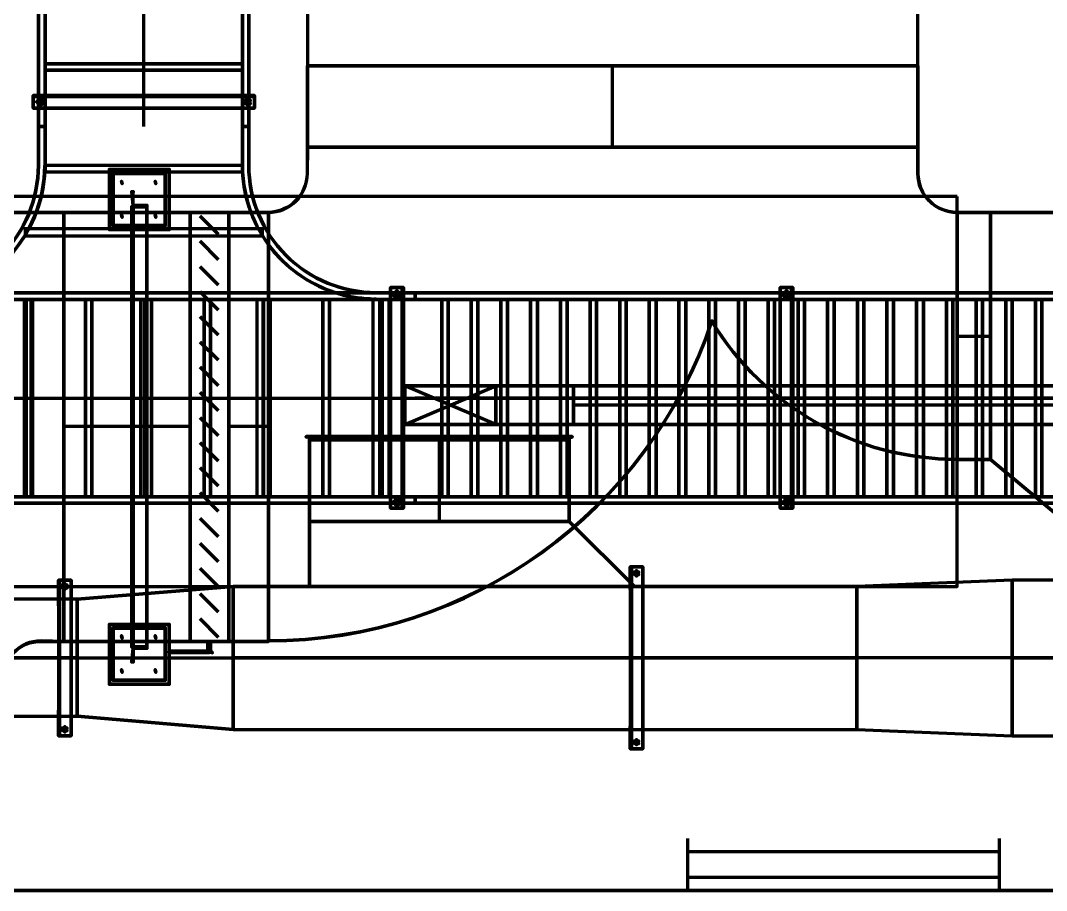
# Model space of a CAD drawing. Extents: x 0 to 1153, y 0 to 816.
# Drawn here: x 271.18 to 296.72, y 578.96 to 600.62 of the extents above; entities that cross this region are included whole.
import ezdxf

# ---------------------------------------------------------------- set-up
doc = ezdxf.new("R2010")
doc.units = 0
doc.header["$MEASUREMENT"] = 0
for name, color, linetype in [('Arch', 7, 'Continuous'), ('Electrical', 7, 'Continuous'), ('Hatch', 7, 'Continuous'), ('HVAC', 7, 'Continuous')]:
    doc.layers.add(name, color=color, linetype=linetype)

msp = doc.modelspace()

# ---------------------------------------------------------------- linework, layer by layer
at = {"layer": 'Arch', "color": 11, "linetype": 'Continuous', "lineweight": 211}
for p, q in [((276.109, 595.291), (275.653, 595.746)), ((276.109, 594.656), (275.653, 595.122)), ((276.109, 594.032), (275.653, 594.487)), ((276.109, 593.407), (275.653, 593.863)), ((276.109, 592.783), (275.653, 593.238)), ((276.109, 592.159), (275.653, 592.614)), ((276.109, 591.524), (275.653, 591.989)), ((276.109, 590.899), (275.653, 591.354)), ((276.109, 590.275), (275.653, 590.73)), ((276.109, 589.65), (275.653, 590.105)), ((276.109, 589.026), (275.653, 589.481)), ((276.109, 588.391), (275.653, 588.857)), ((276.109, 587.767), (275.653, 588.222)), ((276.109, 587.142), (275.653, 587.597)), ((276.109, 586.518), (275.653, 586.973)), ((276.109, 585.893), (275.653, 586.348)), ((276.109, 585.258), (275.653, 585.724))]:
    msp.add_line(p, q, dxfattribs=at)
msp.add_lwpolyline([(232.177, 578.961), (461.116, 578.961), (462.608, 578.961), (494.834, 578.961), (462.608, 578.961), (462.608, 632.09), (462.608, 633.571), (231.436, 633.571), (462.608, 633.571), (462.608, 632.09), (462.608, 578.961), (462.608, 633.095), (462.608, 578.961), (461.116, 578.961), (461.116, 632.09), (232.918, 632.09), (461.116, 632.09), (461.116, 578.961), (461.116, 631.603), (461.116, 578.961), (233.669, 578.961), (233.669, 579.744), (233.669, 578.961), (232.177, 578.961)], dxfattribs=at)
at = {"layer": 'Electrical', "color": 5, "linetype": 'Continuous', "lineweight": 211}
msp.add_line((274.246, 597.979), (274.246, 610.235), dxfattribs=at)
for points in [[(271.791, 597.979), (271.621, 597.979), (271.621, 597.006), (271.621, 597.979), (271.621, 610.235), (271.621, 597.979), (271.791, 597.979), (271.791, 597.006), (271.791, 597.006), (271.791, 597.979), (271.791, 610.235), (271.621, 610.235), (271.791, 610.235), (271.791, 597.979), (271.621, 597.979)], [(276.701, 597.979), (276.701, 597.006), (276.701, 597.006), (271.791, 597.006), (271.791, 596.847), (276.701, 596.847), (276.701, 597.006), (271.791, 597.006), (271.791, 596.847), (276.701, 596.847), (276.701, 597.006), (276.701, 597.979), (276.86, 597.979), (276.86, 597.006), (276.86, 597.979), (276.86, 610.235), (276.86, 597.979), (276.701, 597.979), (276.701, 610.235), (276.86, 610.235), (276.701, 610.235), (276.701, 597.979), (276.86, 597.979)], [(276.701, 599.377), (271.791, 599.377), (271.791, 599.535), (271.791, 599.377), (276.701, 599.377), (276.701, 599.535)], [(294.492, 596.233), (238.866, 596.233), (238.866, 586.528), (294.492, 586.528)], [(277.199, 595.26), (277.199, 595.429), (271.293, 595.429), (271.293, 595.26), (277.199, 595.26), (277.199, 595.429), (271.293, 595.429), (271.293, 595.26)], [(271.272, 588.761), (271.272, 593.672), (271.431, 593.672), (271.431, 588.761), (271.272, 588.761), (271.272, 593.672), (271.431, 593.672), (271.473, 588.761), (271.473, 593.672), (271.431, 588.761), (271.314, 588.761), (271.314, 593.672), (271.473, 593.672), (271.314, 593.672), (271.314, 588.761), (271.473, 588.761)], [(272.796, 588.761), (272.796, 593.672), (272.955, 593.672), (272.796, 593.672), (272.796, 588.761), (272.955, 588.761)], [(274.331, 588.761), (274.331, 593.672), (274.161, 593.672), (274.161, 588.761), (274.331, 588.761), (274.331, 593.672), (274.161, 593.672), (274.161, 588.761)], [(274.267, 588.761), (274.267, 593.672), (274.436, 593.672), (274.267, 593.672), (274.267, 588.761), (274.436, 588.761)], [(275.749, 588.761), (275.749, 593.672), (275.908, 593.672), (275.749, 593.672), (275.749, 588.761), (275.908, 588.761)], [(277.22, 588.761), (277.22, 593.672), (277.061, 593.672), (277.061, 588.761), (277.22, 588.761), (277.22, 593.672), (277.061, 593.672), (277.061, 588.761), (277.23, 588.761), (277.23, 593.672), (277.389, 593.672), (277.23, 593.672), (277.23, 588.761), (277.389, 588.761)], [(278.701, 588.761), (278.701, 593.672), (278.871, 593.672), (278.701, 593.672), (278.701, 588.761), (278.871, 588.761)], [(280.183, 588.761), (280.183, 593.672), (280.352, 593.672), (280.183, 593.672), (280.183, 588.761), (280.352, 588.761)], [(281.665, 588.761), (281.665, 593.672), (281.824, 593.672), (281.665, 593.672), (281.665, 588.761), (281.824, 588.761)], [(282.395, 588.761), (282.395, 593.672), (282.564, 593.672), (282.395, 593.672), (282.395, 588.761), (282.564, 588.761)], [(283.136, 588.761), (283.136, 593.672), (283.305, 593.672), (283.136, 593.672), (283.136, 588.761), (283.305, 588.761)], [(283.877, 588.761), (283.877, 593.672), (284.046, 593.672), (283.877, 593.672), (283.877, 588.761), (284.046, 588.761)], [(284.618, 588.761), (284.618, 593.672), (284.787, 593.672), (284.618, 593.672), (284.618, 588.761), (284.787, 588.761)], [(285.358, 588.761), (285.358, 593.672), (285.517, 593.672), (285.358, 593.672), (285.358, 588.761), (285.517, 588.761)], [(286.099, 588.761), (286.099, 593.672), (286.258, 593.672), (286.099, 593.672), (286.099, 588.761), (286.258, 588.761)], [(286.829, 588.761), (286.829, 593.672), (286.999, 593.672), (286.829, 593.672), (286.829, 588.761), (286.999, 588.761)], [(287.57, 588.761), (287.57, 593.672), (287.74, 593.672), (287.57, 593.672), (287.57, 588.761), (287.74, 588.761)], [(288.311, 588.761), (288.311, 593.672), (288.481, 593.672), (288.311, 593.672), (288.311, 588.761), (288.481, 588.761)], [(289.052, 588.761), (289.052, 593.672), (289.221, 593.672), (289.052, 593.672), (289.052, 588.761), (289.221, 588.761)], [(289.793, 588.761), (289.793, 593.672), (289.952, 593.672), (289.793, 593.672), (289.793, 588.761), (289.952, 588.761)], [(290.534, 588.761), (290.534, 593.672), (290.692, 593.672), (290.534, 593.672), (290.534, 588.761), (290.692, 588.761)], [(291.264, 588.761), (291.264, 593.672), (291.433, 593.672), (291.264, 593.672), (291.264, 588.761), (291.433, 588.761)], [(292.015, 588.761), (292.015, 593.672), (292.174, 593.672), (292.015, 593.672), (292.015, 588.761), (292.174, 588.761)], [(292.746, 588.761), (292.746, 593.672), (292.915, 593.672), (292.746, 593.672), (292.746, 588.761), (292.915, 588.761)], [(293.486, 588.761), (293.486, 593.672), (293.656, 593.672), (293.486, 593.672), (293.486, 588.761), (293.656, 588.761)], [(294.227, 588.761), (294.227, 593.672), (294.386, 593.672), (294.227, 593.672), (294.227, 588.761), (294.386, 588.761)], [(294.968, 588.761), (294.968, 593.672), (295.127, 593.672), (294.968, 593.672), (294.968, 588.761), (295.127, 588.761)], [(295.709, 588.761), (295.709, 593.672), (295.868, 593.672), (295.709, 593.672), (295.709, 588.761), (295.868, 588.761)], [(296.45, 588.761), (296.45, 593.672), (296.608, 593.672), (296.45, 593.672), (296.45, 588.761), (296.608, 588.761)], [(280.998, 588.603), (267.483, 588.603), (267.483, 588.761), (280.998, 588.761), (280.998, 588.603), (280.998, 588.761), (267.483, 588.761), (267.483, 588.603)]]:
    msp.add_lwpolyline(points, close=True, dxfattribs=at)
for points in [[(276.701, 599.535), (271.791, 599.535), (276.701, 599.535)], [(271.621, 597.979), (271.621, 597.979), (271.621, 597.979)], [(276.86, 597.979), (276.86, 597.979), (276.86, 597.979)], [(276.701, 596.847), (276.701, 596.847), (276.701, 596.847)], [(271.293, 595.429), (271.293, 595.429), (271.293, 595.429)], [(277.199, 595.429), (277.199, 595.429), (277.199, 595.429)], [(337.333, 593.841), (238.866, 593.841), (337.333, 593.841)], [(337.333, 593.672), (238.866, 593.672), (238.866, 593.841), (238.866, 593.672), (337.333, 593.672)], [(271.272, 593.672), (271.272, 593.672), (271.272, 593.672)], [(271.431, 593.672), (271.431, 593.672), (271.431, 593.672)], [(272.955, 588.761), (272.955, 593.672), (272.955, 588.761)], [(274.161, 593.672), (274.161, 593.672), (274.161, 593.672)], [(274.331, 593.672), (274.331, 593.672), (274.331, 593.672)], [(274.436, 588.761), (274.436, 593.672), (274.436, 588.761)], [(275.908, 588.761), (275.908, 593.672), (275.908, 588.761)], [(277.061, 593.672), (277.061, 593.672), (277.061, 593.672)], [(277.22, 593.672), (277.22, 593.672), (277.22, 593.672)], [(277.389, 588.761), (277.389, 593.672), (277.389, 588.761)], [(278.871, 588.761), (278.871, 593.672), (278.871, 588.761)], [(280.12, 593.672), (280.12, 593.672), (280.12, 593.672)], [(280.352, 588.761), (280.352, 593.672), (280.352, 588.761)], [(337.333, 593.841), (280.998, 593.841), (337.333, 593.841)], [(337.333, 593.672), (280.998, 593.672), (280.998, 593.841), (280.998, 593.672), (337.333, 593.672)], [(280.998, 593.841), (280.998, 593.841), (280.998, 593.841)], [(280.998, 593.672), (280.998, 593.672), (280.998, 593.672)], [(281.824, 588.761), (281.824, 593.672), (281.824, 588.761)], [(282.564, 588.761), (282.564, 593.672), (282.564, 588.761)], [(283.305, 588.761), (283.305, 593.672), (283.305, 588.761)], [(284.046, 588.761), (284.046, 593.672), (284.046, 588.761)], [(284.787, 588.761), (284.787, 593.672), (284.787, 588.761)], [(285.517, 588.761), (285.517, 593.672), (285.517, 588.761)], [(286.258, 588.761), (286.258, 593.672), (286.258, 588.761)], [(286.999, 588.761), (286.999, 593.672), (286.999, 588.761)], [(287.74, 588.761), (287.74, 593.672), (287.74, 588.761)], [(288.481, 588.761), (288.481, 593.672), (288.481, 588.761)], [(289.221, 588.761), (289.221, 593.672), (289.221, 588.761)], [(289.952, 588.761), (289.952, 593.672), (289.952, 588.761)], [(290.692, 588.761), (290.692, 593.672), (290.692, 588.761)], [(291.433, 588.761), (291.433, 593.672), (291.433, 588.761)], [(292.174, 588.761), (292.174, 593.672), (292.174, 588.761)], [(292.915, 588.761), (292.915, 593.672), (292.915, 588.761)], [(293.656, 588.761), (293.656, 593.672), (293.656, 588.761)], [(294.386, 588.761), (294.386, 593.672), (294.386, 588.761)], [(295.127, 588.761), (295.127, 593.672), (295.127, 588.761)], [(295.868, 588.761), (295.868, 593.672), (295.868, 588.761)], [(296.608, 588.761), (296.608, 593.672), (296.608, 588.761)], [(238.866, 591.217), (337.333, 591.217), (280.998, 591.217)], [(337.333, 588.761), (238.866, 588.761), (238.866, 588.603), (238.866, 588.761), (337.333, 588.761)], [(337.333, 588.603), (238.866, 588.603), (337.333, 588.603)], [(271.431, 588.761), (271.431, 588.761), (271.431, 588.761)], [(280.12, 588.761), (280.12, 588.761), (280.12, 588.761)], [(337.333, 588.761), (280.998, 588.761), (280.998, 588.603), (280.998, 588.761), (337.333, 588.761)], [(280.998, 588.761), (280.998, 588.761), (280.998, 588.761)], [(337.333, 588.603), (280.998, 588.603), (337.333, 588.603)]]:
    msp.add_lwpolyline(points, dxfattribs=at)
for points in [[(267.483, 593.672), (280.998, 593.672), (280.998, 593.841), (280.03, 593.841, -0.414216), (276.86, 597.011, 0.414216), (280.035, 593.841), (280.998, 593.841), (280.998, 593.672), (280.035, 593.672), (268.452, 593.683, 0.414218), (271.78, 597.011, -0.324619), (269.494, 593.841), (278.998, 593.847, -0.324619), (276.701, 597.011, 0.414218), (280.03, 593.683), (279.977, 593.683), (279.95, 593.672), (279.95, 588.761), (280.12, 588.761), (280.12, 593.672), (279.95, 593.672), (279.95, 588.761), (280.12, 588.761), (280.12, 593.672), (279.925, 593.684), (279.872, 593.686), (279.82, 593.689), (279.767, 593.693), (279.715, 593.698), (279.663, 593.703), (279.611, 593.709), (279.559, 593.716), (279.507, 593.724), (279.456, 593.733), (279.404, 593.742), (279.353, 593.752), (279.301, 593.763), (279.25, 593.775), (279.199, 593.788), (279.149, 593.801), (279.098, 593.816), (279.048, 593.831), (278.998, 593.841), (278.998, 593.841), (269.483, 593.847)], [(268.452, 593.841, 0.414216), (271.621, 597.011, -0.414216), (268.457, 593.841)]]:
    msp.add_lwpolyline(points, format="xyb", dxfattribs=at)
for p in [(271.621, 597.979), (271.791, 597.979), (276.701, 597.979), (276.86, 597.979), (271.791, 597.006), (276.701, 597.006), (276.701, 596.847), (271.293, 595.429), (277.199, 595.429), (277.199, 595.26), (271.272, 593.672), (271.431, 593.672), (274.161, 593.672), (274.331, 593.672), (277.061, 593.672), (277.22, 593.672), (278.998, 593.841), (279.95, 593.672), (280.12, 593.672), (280.998, 593.841), (280.998, 593.672), (271.431, 588.761), (274.331, 588.761), (277.22, 588.761), (280.12, 588.761), (280.998, 588.761), (280.998, 588.603)]:
    msp.add_point(p, dxfattribs=at)
at = {"layer": 'Hatch', "color": 5, "linetype": 'Continuous', "lineweight": 211}
for p, q in [((238.866, 591.217), (351.398, 591.217)), ((287.793, 578.961), (287.793, 580.252)), ((295.55, 578.961), (295.55, 580.252)), ((287.793, 579.935), (295.55, 579.935)), ((287.793, 579.289), (295.55, 579.289))]:
    msp.add_line(p, q, dxfattribs=at)
for points in [[(271.494, 598.435), (271.494, 598.752), (271.494, 598.435), (276.998, 598.435), (276.998, 598.72), (271.494, 598.72), (276.998, 598.752), (271.494, 598.752), (276.998, 598.752), (276.998, 598.435), (276.998, 598.752), (276.998, 598.435), (271.494, 598.435), (271.494, 598.752), (271.494, 598.435), (276.998, 598.435)], [(276.998, 598.72), (271.494, 598.72), (276.998, 598.752), (271.494, 598.752)], [(271.648, 598.551), (271.601, 598.587), (271.604, 598.617), (271.626, 598.641), (271.655, 598.646), (271.681, 598.632), (271.695, 598.606), (271.69, 598.577), (271.666, 598.555), (271.652, 598.551), (271.695, 598.595), (271.648, 598.646), (271.676, 598.637), (271.694, 598.61), (271.692, 598.58), (271.67, 598.556), (271.64, 598.552), (271.612, 598.568), (271.6, 598.595), (271.607, 598.624), (271.633, 598.644), (271.644, 598.646), (271.6, 598.603), (271.648, 598.551), (271.62, 598.56), (271.601, 598.587), (271.604, 598.617), (271.626, 598.641), (271.655, 598.646), (271.681, 598.632), (271.695, 598.606), (271.69, 598.577), (271.666, 598.555), (271.652, 598.551), (271.695, 598.595), (271.648, 598.646), (271.676, 598.637), (271.694, 598.61), (271.692, 598.58), (271.681, 598.565), (271.727, 598.593), (271.727, 598.593), (271.679, 598.562), (271.652, 598.551), (271.695, 598.53), (271.648, 598.551), (271.62, 598.56), (271.607, 598.574), (271.621, 598.53), (271.604, 598.58), (271.601, 598.61), (271.62, 598.637), (271.623, 598.639), (271.579, 598.593), (271.579, 598.593), (271.626, 598.641), (271.64, 598.646), (271.621, 598.657), (271.644, 598.646), (271.695, 598.657), (271.695, 598.657), (271.648, 598.646), (271.676, 598.637), (271.694, 598.61), (271.692, 598.58), (271.67, 598.556), (271.64, 598.552), (271.612, 598.568), (271.6, 598.595), (271.607, 598.624), (271.633, 598.644), (271.644, 598.646), (271.6, 598.603), (271.644, 598.551), (271.695, 598.53), (271.621, 598.53), (271.579, 598.593), (271.621, 598.657), (271.695, 598.657), (271.727, 598.593), (271.648, 598.551), (271.62, 598.56), (271.601, 598.587), (271.604, 598.617), (271.626, 598.641), (271.655, 598.646), (271.681, 598.632), (271.695, 598.606), (271.69, 598.577), (271.666, 598.555), (271.652, 598.551), (271.67, 598.556), (271.695, 598.606), (271.695, 598.657), (271.621, 598.657), (271.621, 598.657), (271.579, 598.593), (271.579, 598.593), (271.621, 598.53), (271.695, 598.53), (271.695, 598.53), (271.727, 598.593), (271.727, 598.593), (271.695, 598.657), (271.695, 598.657), (271.648, 598.646), (271.676, 598.637), (271.694, 598.61), (271.692, 598.58), (271.67, 598.556), (271.64, 598.552), (271.612, 598.568), (271.6, 598.595), (271.607, 598.624), (271.633, 598.644), (271.644, 598.646), (271.614, 598.632), (271.604, 598.58), (271.621, 598.53), (271.695, 598.53), (271.727, 598.593), (271.695, 598.657), (271.621, 598.657), (271.579, 598.593), (271.648, 598.551), (271.62, 598.56), (271.601, 598.587), (271.604, 598.617), (271.626, 598.641), (271.655, 598.646), (271.681, 598.632), (271.695, 598.606), (271.69, 598.577), (271.666, 598.555), (271.652, 598.551), (271.67, 598.556), (271.695, 598.606), (271.695, 598.657), (271.621, 598.657), (271.621, 598.657), (271.579, 598.593), (271.579, 598.593), (271.621, 598.53), (271.695, 598.53), (271.695, 598.53), (271.727, 598.593), (271.727, 598.593), (271.695, 598.657), (271.695, 598.657), (271.648, 598.646), (271.676, 598.637), (271.694, 598.61), (271.692, 598.58), (271.67, 598.556), (271.64, 598.552), (271.612, 598.568), (271.6, 598.595), (271.607, 598.624), (271.633, 598.644), (271.644, 598.646), (271.6, 598.603), (271.644, 598.551), (271.695, 598.53), (271.621, 598.53), (271.579, 598.593), (271.621, 598.657), (271.695, 598.657), (271.727, 598.593), (271.648, 598.551), (271.62, 598.56), (271.601, 598.587), (271.604, 598.617), (271.626, 598.641), (271.655, 598.646), (271.681, 598.632), (271.695, 598.606), (271.69, 598.577), (271.666, 598.555), (271.652, 598.551), (271.621, 598.53), (271.695, 598.53), (271.727, 598.593), (271.695, 598.657), (271.621, 598.657), (271.579, 598.593)], [(280.384, 593.968), (280.712, 593.968), (280.384, 593.968), (280.384, 588.476), (280.681, 588.476), (280.681, 593.968), (280.712, 588.476), (280.712, 593.968), (280.712, 588.476), (280.384, 588.476), (280.712, 588.476), (280.384, 588.476), (280.384, 593.968), (280.712, 593.968), (280.384, 593.968), (280.384, 588.476)], [(280.49, 593.815), (280.523, 593.86), (280.553, 593.86), (280.578, 593.84), (280.585, 593.811), (280.574, 593.784), (280.549, 593.769), (280.519, 593.771), (280.495, 593.793), (280.49, 593.811), (280.534, 593.767), (280.585, 593.815), (280.576, 593.787), (280.549, 593.769), (280.519, 593.771), (280.495, 593.793), (280.491, 593.823), (280.504, 593.849), (280.53, 593.862), (280.56, 593.857), (280.582, 593.833), (280.585, 593.819), (280.542, 593.862), (280.49, 593.815), (280.499, 593.843), (280.523, 593.86), (280.553, 593.86), (280.578, 593.84), (280.585, 593.811), (280.574, 593.784), (280.549, 593.769), (280.519, 593.771), (280.495, 593.793), (280.49, 593.811), (280.534, 593.767), (280.585, 593.815), (280.576, 593.787), (280.549, 593.769), (280.519, 593.771), (280.504, 593.781), (280.543, 593.736), (280.543, 593.736), (280.502, 593.784), (280.49, 593.811), (280.479, 593.767), (280.49, 593.819), (280.502, 593.846), (280.523, 593.86), (280.479, 593.841), (280.526, 593.861), (280.556, 593.859), (280.578, 593.84), (280.543, 593.884), (280.543, 593.884), (280.58, 593.837), (280.585, 593.823), (280.617, 593.841), (280.585, 593.819), (280.617, 593.767), (280.617, 593.767), (280.585, 593.815), (280.576, 593.787), (280.549, 593.769), (280.519, 593.771), (280.495, 593.793), (280.491, 593.823), (280.504, 593.849), (280.53, 593.862), (280.56, 593.857), (280.582, 593.833), (280.585, 593.819), (280.542, 593.862), (280.49, 593.819), (280.479, 593.767), (280.479, 593.841), (280.543, 593.884), (280.617, 593.841), (280.617, 593.767), (280.543, 593.736), (280.49, 593.815), (280.499, 593.843), (280.523, 593.86), (280.553, 593.86), (280.578, 593.84), (280.585, 593.811), (280.574, 593.784), (280.549, 593.769), (280.523, 593.77), (280.497, 593.79), (280.49, 593.811), (280.516, 593.773), (280.566, 593.776), (280.617, 593.767), (280.617, 593.841), (280.617, 593.841), (280.543, 593.884), (280.543, 593.884), (280.479, 593.841), (280.479, 593.841), (280.479, 593.767), (280.479, 593.767), (280.543, 593.736), (280.543, 593.736), (280.617, 593.767), (280.617, 593.767), (280.585, 593.815), (280.576, 593.787), (280.549, 593.769), (280.519, 593.771), (280.495, 593.793), (280.491, 593.823), (280.504, 593.849), (280.53, 593.862), (280.56, 593.857), (280.582, 593.833), (280.585, 593.819), (280.58, 593.837), (280.53, 593.862), (280.479, 593.841), (280.479, 593.767), (280.543, 593.736), (280.617, 593.767), (280.617, 593.841), (280.543, 593.884), (280.49, 593.815), (280.499, 593.843), (280.523, 593.86), (280.553, 593.86), (280.578, 593.84), (280.585, 593.811), (280.574, 593.784), (280.549, 593.769), (280.523, 593.77), (280.497, 593.79), (280.49, 593.811), (280.516, 593.773), (280.566, 593.776), (280.617, 593.767), (280.617, 593.841), (280.617, 593.841), (280.543, 593.884), (280.543, 593.884), (280.479, 593.841), (280.479, 593.841), (280.479, 593.767), (280.479, 593.767), (280.543, 593.736), (280.543, 593.736), (280.617, 593.767), (280.617, 593.767), (280.585, 593.815), (280.576, 593.787), (280.549, 593.769), (280.519, 593.771), (280.495, 593.793), (280.491, 593.823), (280.504, 593.849), (280.53, 593.862), (280.56, 593.857), (280.582, 593.833), (280.585, 593.819), (280.542, 593.862), (280.49, 593.819), (280.479, 593.767), (280.479, 593.841), (280.543, 593.884), (280.617, 593.841), (280.617, 593.767), (280.543, 593.736), (280.49, 593.815), (280.499, 593.843), (280.523, 593.86), (280.553, 593.86), (280.578, 593.84), (280.585, 593.811), (280.574, 593.784), (280.549, 593.769), (280.519, 593.771), (280.495, 593.793), (280.479, 593.841), (280.479, 593.767), (280.543, 593.736), (280.617, 593.767), (280.617, 593.841), (280.543, 593.884)], [(280.681, 588.476), (280.681, 593.968), (280.712, 588.476), (280.712, 593.968)], [(290.089, 593.968), (290.407, 593.968), (290.089, 593.968), (290.089, 588.476), (290.375, 588.476), (290.375, 593.968), (290.407, 588.476), (290.407, 593.968), (290.407, 588.476), (290.089, 588.476), (290.407, 588.476), (290.089, 588.476), (290.089, 593.968), (290.407, 593.968), (290.089, 593.968), (290.089, 588.476)], [(290.195, 593.815), (290.228, 593.86), (290.258, 593.86), (290.283, 593.84), (290.29, 593.811), (290.279, 593.784), (290.254, 593.769), (290.224, 593.771), (290.2, 593.793), (290.195, 593.811), (290.239, 593.767), (290.29, 593.815), (290.281, 593.787), (290.258, 593.77), (290.228, 593.77), (290.202, 593.79), (290.195, 593.819), (290.206, 593.846), (290.231, 593.861), (290.261, 593.859), (290.285, 593.837), (290.29, 593.819), (290.247, 593.862), (290.195, 593.815), (290.204, 593.843), (290.228, 593.86), (290.258, 593.86), (290.283, 593.84), (290.29, 593.811), (290.279, 593.784), (290.254, 593.769), (290.224, 593.771), (290.2, 593.793), (290.195, 593.811), (290.239, 593.767), (290.29, 593.815), (290.281, 593.787), (290.258, 593.77), (290.228, 593.77), (290.209, 593.781), (290.248, 593.736), (290.248, 593.736), (290.206, 593.784), (290.195, 593.811), (290.184, 593.767), (290.195, 593.819), (290.206, 593.846), (290.228, 593.86), (290.184, 593.841), (290.231, 593.861), (290.261, 593.859), (290.283, 593.84), (290.248, 593.884), (290.248, 593.884), (290.285, 593.837), (290.29, 593.823), (290.311, 593.841), (290.29, 593.819), (290.311, 593.767), (290.311, 593.767), (290.29, 593.815), (290.281, 593.787), (290.258, 593.77), (290.228, 593.77), (290.202, 593.79), (290.195, 593.819), (290.206, 593.846), (290.231, 593.861), (290.261, 593.859), (290.285, 593.837), (290.29, 593.819), (290.247, 593.862), (290.195, 593.819), (290.184, 593.767), (290.184, 593.841), (290.248, 593.884), (290.311, 593.841), (290.311, 593.767), (290.248, 593.736), (290.195, 593.815), (290.204, 593.843), (290.228, 593.86), (290.258, 593.86), (290.283, 593.84), (290.29, 593.811), (290.279, 593.784), (290.254, 593.769), (290.224, 593.771), (290.2, 593.793), (290.195, 593.811), (290.209, 593.781), (290.261, 593.771), (290.311, 593.767), (290.311, 593.841), (290.311, 593.841), (290.248, 593.884), (290.248, 593.884), (290.184, 593.841), (290.184, 593.841), (290.184, 593.767), (290.184, 593.767), (290.248, 593.736), (290.248, 593.736), (290.311, 593.767), (290.311, 593.767), (290.29, 593.815), (290.281, 593.787), (290.258, 593.77), (290.228, 593.77), (290.202, 593.79), (290.195, 593.819), (290.206, 593.846), (290.228, 593.86), (290.258, 593.86), (290.281, 593.843), (290.29, 593.819), (290.285, 593.837), (290.235, 593.862), (290.184, 593.841), (290.184, 593.767), (290.248, 593.736), (290.311, 593.767), (290.311, 593.841), (290.248, 593.884), (290.195, 593.815), (290.204, 593.843), (290.228, 593.86), (290.258, 593.86), (290.283, 593.84), (290.29, 593.811), (290.279, 593.784), (290.254, 593.769), (290.224, 593.771), (290.2, 593.793), (290.195, 593.811), (290.209, 593.781), (290.261, 593.771), (290.311, 593.767), (290.311, 593.841), (290.311, 593.841), (290.248, 593.884), (290.248, 593.884), (290.184, 593.841), (290.184, 593.841), (290.184, 593.767), (290.184, 593.767), (290.248, 593.736), (290.248, 593.736), (290.311, 593.767), (290.311, 593.767), (290.29, 593.815), (290.281, 593.787), (290.258, 593.77), (290.228, 593.77), (290.202, 593.79), (290.195, 593.819), (290.206, 593.846), (290.231, 593.861), (290.261, 593.859), (290.285, 593.837), (290.29, 593.819), (290.247, 593.862), (290.195, 593.819), (290.184, 593.767), (290.184, 593.841), (290.248, 593.884), (290.311, 593.841), (290.311, 593.767), (290.248, 593.736), (290.195, 593.815), (290.204, 593.843), (290.228, 593.86), (290.258, 593.86), (290.283, 593.84), (290.29, 593.811), (290.279, 593.784), (290.254, 593.769), (290.224, 593.771), (290.2, 593.793), (290.184, 593.841), (290.184, 593.767), (290.248, 593.736), (290.311, 593.767), (290.311, 593.841), (290.248, 593.884)], [(290.375, 588.476), (290.375, 593.968), (290.407, 588.476), (290.407, 593.968)], [(238.866, 593.672), (351.398, 593.672), (351.398, 593.841), (351.398, 593.672), (238.866, 593.672), (238.866, 593.841)], [(271.314, 588.761), (271.314, 593.672), (271.473, 593.672), (271.314, 593.672), (271.314, 588.761), (271.473, 588.761)], [(272.796, 588.761), (272.796, 593.672), (272.955, 593.672), (272.796, 593.672), (272.796, 588.761), (272.955, 588.761)], [(274.267, 588.761), (274.267, 593.672), (274.436, 593.672), (274.267, 593.672), (274.267, 588.761), (274.436, 588.761)], [(275.749, 588.761), (275.749, 593.672), (275.908, 593.672), (275.749, 593.672), (275.749, 588.761), (275.908, 588.761)], [(277.23, 588.761), (277.23, 593.672), (277.389, 593.672), (277.23, 593.672), (277.23, 588.761), (277.389, 588.761)], [(278.701, 588.761), (278.701, 593.672), (278.871, 593.672), (278.701, 593.672), (278.701, 588.761), (278.871, 588.761)], [(280.183, 588.761), (280.183, 593.672), (280.352, 593.672), (280.183, 593.672), (280.183, 588.761), (280.352, 588.761)], [(281.665, 588.761), (281.665, 593.672), (281.824, 593.672), (281.665, 593.672), (281.665, 588.761), (281.824, 588.761)], [(283.136, 588.761), (283.136, 593.672), (283.305, 593.672), (283.136, 593.672), (283.136, 588.761), (283.305, 588.761)], [(284.618, 588.761), (284.618, 593.672), (284.787, 593.672), (284.618, 593.672), (284.618, 588.761), (284.787, 588.761)], [(286.099, 588.761), (286.099, 593.672), (286.258, 593.672), (286.099, 593.672), (286.099, 588.761), (286.258, 588.761)], [(287.57, 588.761), (287.57, 593.672), (287.74, 593.672), (287.57, 593.672), (287.57, 588.761), (287.74, 588.761)], [(289.052, 588.761), (289.052, 593.672), (289.221, 593.672), (289.052, 593.672), (289.052, 588.761), (289.221, 588.761)], [(290.534, 588.761), (290.534, 593.672), (290.692, 593.672), (290.534, 593.672), (290.534, 588.761), (290.692, 588.761)], [(292.015, 588.761), (292.015, 593.672), (292.174, 593.672), (292.015, 593.672), (292.015, 588.761), (292.174, 588.761)], [(293.486, 588.761), (293.486, 593.672), (293.656, 593.672), (293.486, 593.672), (293.486, 588.761), (293.656, 588.761)], [(294.968, 588.761), (294.968, 593.672), (295.127, 593.672), (294.968, 593.672), (294.968, 588.761), (295.127, 588.761)], [(296.45, 588.761), (296.45, 593.672), (296.608, 593.672), (296.45, 593.672), (296.45, 588.761), (296.608, 588.761)], [(238.866, 588.761), (351.398, 588.761), (351.398, 588.603), (351.398, 588.761), (238.866, 588.761), (238.866, 588.603)]]:
    msp.add_lwpolyline(points, close=True, dxfattribs=at)
for points in [[(276.865, 598.62), (276.823, 598.551), (276.765, 598.625), (276.865, 598.62), (276.765, 598.625), (276.823, 598.551), (276.865, 598.62), (276.823, 598.551), (276.765, 598.625), (276.823, 598.551), (276.765, 598.625), (276.865, 598.62), (276.765, 598.625), (276.823, 598.551), (276.865, 598.62), (276.892, 598.551), (276.823, 598.551), (276.765, 598.625), (276.828, 598.667), (276.865, 598.62), (276.823, 598.551), (276.765, 598.625), (276.828, 598.667), (276.765, 598.625), (276.823, 598.551), (276.892, 598.551), (276.865, 598.62), (276.892, 598.551), (276.823, 598.551), (276.765, 598.625), (276.865, 598.62), (276.765, 598.625), (276.823, 598.551), (276.865, 598.62), (276.828, 598.667), (276.865, 598.62), (276.892, 598.551), (276.823, 598.551), (276.765, 598.625), (276.828, 598.667), (276.765, 598.625), (276.823, 598.551), (276.892, 598.551), (276.865, 598.62), (276.823, 598.551), (276.765, 598.625), (276.823, 598.551), (276.892, 598.551), (276.865, 598.62), (276.892, 598.551), (276.865, 598.62), (276.828, 598.667), (276.765, 598.625), (276.823, 598.551), (276.765, 598.625), (276.865, 598.62), (276.828, 598.667), (276.765, 598.625), (276.823, 598.551), (276.865, 598.62), (276.828, 598.667), (276.865, 598.62), (276.823, 598.551), (276.765, 598.625), (276.823, 598.551), (276.765, 598.625), (276.828, 598.667), (276.865, 598.62), (276.892, 598.551), (276.823, 598.551), (276.765, 598.625), (276.865, 598.62), (276.823, 598.551), (276.865, 598.62), (276.828, 598.667), (276.765, 598.625), (276.823, 598.551), (276.892, 598.551), (276.865, 598.62), (276.828, 598.667), (276.765, 598.625)], [(238.866, 593.841), (351.398, 593.841), (238.866, 593.841)], [(271.473, 588.761), (271.473, 593.672), (271.473, 588.761)], [(272.955, 588.761), (272.955, 593.672), (272.955, 588.761)], [(274.436, 588.761), (274.436, 593.672), (274.436, 588.761)], [(275.908, 588.761), (275.908, 593.672), (275.908, 588.761)], [(277.389, 588.761), (277.389, 593.672), (277.389, 588.761)], [(278.871, 588.761), (278.871, 593.672), (278.871, 588.761)], [(280.352, 588.761), (280.352, 593.672), (280.352, 588.761)], [(281.824, 588.761), (281.824, 593.672), (281.824, 588.761)], [(283.305, 588.761), (283.305, 593.672), (283.305, 588.761)], [(284.787, 588.761), (284.787, 593.672), (284.787, 588.761)], [(286.258, 588.761), (286.258, 593.672), (286.258, 588.761)], [(287.74, 588.761), (287.74, 593.672), (287.74, 588.761)], [(289.221, 588.761), (289.221, 593.672), (289.221, 588.761)], [(290.692, 588.761), (290.692, 593.672), (290.692, 588.761)], [(292.174, 588.761), (292.174, 593.672), (292.174, 588.761)], [(293.656, 588.761), (293.656, 593.672), (293.656, 588.761)], [(295.127, 588.761), (295.127, 593.672), (295.127, 588.761)], [(296.608, 588.761), (296.608, 593.672), (296.608, 588.761)], [(238.866, 588.603), (351.398, 588.603), (238.866, 588.603)], [(280.49, 588.64), (280.526, 588.686), (280.628, 588.634), (280.569, 588.604), (280.49, 588.64), (280.534, 588.592), (280.628, 588.634), (280.549, 588.593), (280.49, 588.64), (280.526, 588.686), (280.628, 588.634), (280.49, 588.64), (280.526, 588.686), (280.628, 588.634), (280.569, 588.604), (280.49, 588.64), (280.534, 588.592), (280.628, 588.634), (280.549, 588.593), (280.49, 588.64), (280.511, 588.571), (280.49, 588.64), (280.526, 588.686), (280.628, 588.634), (280.576, 588.612), (280.49, 588.64), (280.526, 588.686), (280.628, 588.634), (280.526, 588.686), (280.49, 588.64), (280.526, 588.686), (280.628, 588.634), (280.585, 588.571), (280.511, 588.571), (280.49, 588.64), (280.526, 588.686), (280.628, 588.634), (280.569, 588.604), (280.49, 588.64), (280.523, 588.594), (280.576, 588.612), (280.628, 588.634), (280.585, 588.571), (280.511, 588.571), (280.49, 588.64), (280.526, 588.686), (280.628, 588.634), (280.526, 588.686), (280.49, 588.64), (280.511, 588.571), (280.585, 588.571), (280.628, 588.634), (280.549, 588.593), (280.49, 588.64), (280.526, 588.686), (280.628, 588.634), (280.526, 588.686), (280.49, 588.64), (280.511, 588.571), (280.585, 588.571), (280.628, 588.634), (280.526, 588.686), (280.49, 588.64), (280.526, 588.686), (280.628, 588.634), (280.556, 588.596), (280.49, 588.64), (280.511, 588.571), (280.585, 588.571), (280.628, 588.634), (280.576, 588.612), (280.49, 588.64), (280.526, 588.686), (280.628, 588.634), (280.526, 588.686), (280.49, 588.64), (280.526, 588.686), (280.628, 588.634), (280.585, 588.571), (280.511, 588.571), (280.49, 588.64), (280.526, 588.686), (280.628, 588.634), (280.569, 588.604), (280.49, 588.64), (280.56, 588.597), (280.628, 588.634), (280.526, 588.686), (280.49, 588.64), (280.511, 588.571), (280.585, 588.571), (280.628, 588.634), (280.526, 588.686)], [(290.195, 588.64), (290.228, 588.685), (290.322, 588.634), (290.279, 588.609), (290.195, 588.64), (290.239, 588.592), (290.322, 588.634), (290.258, 588.594), (290.195, 588.64), (290.228, 588.685), (290.322, 588.634), (290.195, 588.64), (290.228, 588.685), (290.322, 588.634), (290.279, 588.609), (290.195, 588.64), (290.239, 588.592), (290.322, 588.634), (290.258, 588.594), (290.195, 588.64), (290.216, 588.571), (290.195, 588.64), (290.228, 588.685), (290.322, 588.634), (290.258, 588.594), (290.195, 588.64), (290.228, 588.685), (290.322, 588.634), (290.228, 588.685), (290.195, 588.64), (290.228, 588.685), (290.322, 588.634), (290.29, 588.571), (290.216, 588.571), (290.195, 588.64), (290.228, 588.685), (290.322, 588.634), (290.279, 588.609), (290.228, 588.594), (290.195, 588.64), (290.271, 588.601), (290.322, 588.634), (290.29, 588.571), (290.216, 588.571), (290.195, 588.64), (290.228, 588.685), (290.322, 588.634), (290.228, 588.685), (290.195, 588.64), (290.216, 588.571), (290.29, 588.571), (290.322, 588.634), (290.258, 588.594), (290.195, 588.64), (290.228, 588.685), (290.322, 588.634), (290.228, 588.685), (290.195, 588.64), (290.216, 588.571), (290.29, 588.571), (290.322, 588.634), (290.228, 588.685), (290.195, 588.64), (290.228, 588.685), (290.322, 588.634), (290.261, 588.596), (290.195, 588.64), (290.216, 588.571), (290.29, 588.571), (290.322, 588.634), (290.258, 588.594), (290.195, 588.64), (290.228, 588.685), (290.322, 588.634), (290.228, 588.685), (290.195, 588.64), (290.228, 588.685), (290.322, 588.634), (290.29, 588.571), (290.216, 588.571), (290.195, 588.64), (290.228, 588.685), (290.322, 588.634), (290.279, 588.609), (290.195, 588.64), (290.265, 588.597), (290.322, 588.634), (290.228, 588.685), (290.195, 588.64), (290.216, 588.571), (290.29, 588.571), (290.322, 588.634), (290.228, 588.685)]]:
    msp.add_lwpolyline(points, dxfattribs=at)
for p in [(271.579, 598.593), (271.579, 598.593), (271.579, 598.593), (271.621, 598.657), (271.621, 598.657), (271.621, 598.657), (271.621, 598.53), (271.621, 598.53), (271.621, 598.53), (271.695, 598.657), (271.695, 598.657), (271.695, 598.657), (271.695, 598.53), (271.695, 598.53), (271.695, 598.53), (271.727, 598.593), (271.727, 598.593), (271.727, 598.593), (276.765, 598.625), (276.765, 598.625), (276.765, 598.625), (276.765, 598.551), (276.765, 598.551), (276.765, 598.551), (276.828, 598.667), (276.828, 598.667), (276.828, 598.519), (276.828, 598.519), (276.828, 598.519), (276.892, 598.625), (276.892, 598.625), (276.892, 598.625), (276.892, 598.551), (276.892, 598.551), (276.892, 598.551), (280.543, 593.884), (280.543, 593.884), (280.543, 593.884), (290.248, 593.884), (290.248, 593.884), (290.248, 593.884), (280.479, 593.841), (280.479, 593.841), (280.479, 593.841), (280.479, 593.767), (280.479, 593.767), (280.479, 593.767), (280.543, 593.736), (280.543, 593.736), (280.543, 593.736), (280.617, 593.841), (280.617, 593.841), (280.617, 593.841), (280.617, 593.767), (280.617, 593.767), (280.617, 593.767), (290.184, 593.841), (290.184, 593.841), (290.184, 593.841), (290.184, 593.767), (290.184, 593.767), (290.184, 593.767), (290.248, 593.736), (290.248, 593.736), (290.248, 593.736), (290.311, 593.841), (290.311, 593.841), (290.311, 593.841), (290.311, 593.767), (290.311, 593.767), (290.311, 593.767), (280.469, 588.634), (280.469, 588.634), (280.469, 588.634), (280.511, 588.698), (280.511, 588.698), (280.511, 588.698), (280.511, 588.571), (280.511, 588.571), (280.511, 588.571), (280.585, 588.698), (280.585, 588.698), (280.585, 588.698), (280.585, 588.571), (280.585, 588.571), (280.585, 588.571), (280.628, 588.634), (280.628, 588.634), (290.174, 588.634), (290.174, 588.634), (290.174, 588.634), (290.216, 588.698), (290.216, 588.698), (290.216, 588.698), (290.216, 588.571), (290.216, 588.571), (290.216, 588.571), (290.29, 588.698), (290.29, 588.698), (290.29, 588.698), (290.29, 588.571), (290.29, 588.571), (290.29, 588.571), (290.322, 588.634), (290.322, 588.634)]:
    msp.add_point(p, dxfattribs=at)
at = {"layer": 'HVAC', "color": 6, "linetype": 'Continuous', "lineweight": 211}
for p, q in [((285.919, 597.461), (285.919, 599.493)), ((294.492, 592.762), (295.328, 592.762)), ((284.946, 591.047), (299.18, 591.047)), ((275.4, 590.508), (272.256, 590.508)), ((277.347, 590.508), (276.363, 590.508)), ((281.601, 590.18), (281.601, 588.148)), ((276.468, 582.972), (276.468, 586.528)), ((275.833, 585.163), (275.918, 585.163)), ((274.807, 584.92), (274.807, 584.877))]:
    msp.add_line(p, q, dxfattribs=at)
msp.add_lwpolyline([(278.32, 603.377), (278.32, 599.493), (278.32, 597.461), (278.31, 596.81, -0.414199), (277.342, 595.842, 0.414199), (278.32, 596.805), (278.32, 597.461), (293.518, 597.461), (278.32, 597.461), (278.32, 599.493), (293.518, 599.493), (293.518, 597.461), (278.32, 597.461), (293.518, 597.461), (293.518, 599.493), (278.32, 599.493), (293.518, 599.493), (293.518, 603.377)], format="xyb", dxfattribs=at)
for points in [[(293.518, 596.805), (293.518, 597.461), (293.518, 596.805)], [(273.389, 596.911), (273.389, 596.911), (273.389, 596.911)], [(274.775, 596.805), (274.775, 596.805), (274.775, 596.805)], [(274.881, 596.911), (274.881, 596.911), (274.881, 596.911)], [(273.711, 596.551), (273.694, 596.621), (273.711, 596.551), (273.694, 596.621), (273.711, 596.551), (273.694, 596.621), (273.694, 596.621)], [(274.548, 596.551), (274.531, 596.621), (274.548, 596.551), (274.531, 596.621), (274.548, 596.551), (274.531, 596.621), (274.531, 596.621)], [(272.256, 585.163), (272.256, 595.842), (272.256, 585.163)], [(273.711, 595.715), (273.694, 595.785), (273.711, 595.715), (273.694, 595.785), (273.711, 595.715), (273.694, 595.785), (273.694, 595.785)], [(274.548, 595.715), (274.531, 595.785), (274.548, 595.715), (274.531, 595.785), (274.548, 595.715), (274.531, 595.785), (274.531, 595.785)], [(275.4, 595.842), (276.363, 595.842), (275.4, 595.842)], [(273.389, 595.418), (273.389, 595.418), (273.389, 595.418)], [(273.484, 595.514), (273.484, 595.514), (273.484, 595.514)], [(274.775, 595.514), (274.775, 595.514), (274.775, 595.514)], [(288.396, 593.132), (288.396, 593.132), (288.396, 593.132)], [(283.009, 590.561), (283.009, 591.524), (283.009, 590.561), (280.744, 590.561), (280.744, 591.524), (283.009, 591.524), (284.946, 591.524), (284.946, 590.561), (299.18, 590.561), (284.946, 590.561), (284.946, 591.524), (299.18, 591.524), (299.18, 590.561), (299.18, 591.524), (284.946, 591.524), (284.946, 590.561), (283.009, 590.561), (280.744, 590.561), (283.009, 591.524), (283.009, 590.561), (280.744, 591.524), (280.744, 590.561), (280.744, 591.524), (283.009, 591.524)], [(280.744, 590.561), (284.946, 590.561), (284.946, 591.524), (280.744, 591.524)], [(278.373, 588.148), (278.373, 588.148), (278.373, 588.148)], [(394.674, 587.343), (352.933, 587.343), (349.049, 587.015), (349.049, 582.486), (349.049, 587.015), (314.664, 587.015), (310.79, 586.687), (295.868, 586.687), (291.994, 586.528), (276.468, 586.528), (276.468, 582.972), (291.994, 582.972), (295.868, 582.814), (310.79, 582.814), (314.664, 582.486), (349.049, 582.486), (352.933, 582.168), (394.674, 582.168)], [(286.671, 582.486), (286.671, 587.015), (286.671, 582.486)], [(286.459, 586.825), (286.521, 586.896), (286.459, 586.825), (286.521, 586.896), (286.459, 586.825), (286.521, 586.896), (286.565, 586.825), (286.521, 586.896), (286.459, 586.825), (286.512, 586.793), (286.565, 586.825), (286.521, 586.896), (286.459, 586.825), (286.512, 586.793), (286.565, 586.825), (286.521, 586.896), (286.459, 586.825), (286.512, 586.793), (286.565, 586.825), (286.521, 586.896), (286.459, 586.825), (286.512, 586.793), (286.565, 586.825), (286.521, 586.896), (286.459, 586.825), (286.512, 586.793), (286.565, 586.825), (286.521, 586.896), (286.459, 586.825), (286.512, 586.793), (286.565, 586.825), (286.521, 586.896), (286.459, 586.825), (286.512, 586.793)], [(235.469, 583.618), (235.469, 585.883), (235.469, 583.618), (253.513, 583.618), (257.387, 583.3), (272.584, 583.3), (276.468, 582.972), (276.468, 586.528), (272.584, 586.211), (257.387, 586.211), (253.513, 585.883), (235.469, 585.883)], [(272.225, 586.497), (272.287, 586.568), (272.225, 586.497), (272.287, 586.568), (272.225, 586.497), (272.287, 586.568), (272.33, 586.497), (272.287, 586.568), (272.225, 586.497), (272.277, 586.465), (272.33, 586.497), (272.287, 586.568), (272.225, 586.497), (272.277, 586.465), (272.33, 586.497), (272.287, 586.568), (272.225, 586.497), (272.277, 586.465), (272.33, 586.497), (272.287, 586.568), (272.225, 586.497), (272.277, 586.465), (272.33, 586.497), (272.287, 586.568), (272.225, 586.497), (272.277, 586.465), (272.33, 586.497), (272.287, 586.568), (272.225, 586.497), (272.277, 586.465), (272.33, 586.497), (272.287, 586.568), (272.225, 586.497), (272.277, 586.465)], [(272.436, 582.814), (272.436, 586.687), (272.436, 582.814)], [(272.584, 586.211), (272.584, 583.3), (272.584, 586.211), (272.584, 583.3), (272.584, 586.211), (276.468, 586.528), (276.468, 582.972), (272.584, 583.3)], [(314.664, 584.75), (310.79, 584.75), (295.868, 584.75), (291.994, 584.75), (291.994, 586.528), (291.994, 582.972), (291.994, 584.75), (291.994, 582.972), (291.994, 586.528), (291.994, 584.75), (276.468, 584.75), (291.994, 584.75)], [(278.373, 586.528), (278.373, 586.528), (278.373, 586.528)], [(295.868, 584.75), (295.868, 582.814), (295.868, 584.75), (295.868, 586.687), (295.868, 584.75), (310.79, 584.75)], [(295.868, 582.814), (295.868, 586.687), (295.868, 582.814)], [(273.389, 585.586), (273.389, 585.586), (273.389, 585.586)], [(273.484, 585.491), (273.484, 585.491), (273.484, 585.491)], [(274.775, 585.491), (274.775, 585.491), (274.775, 585.491)], [(274.881, 585.586), (274.881, 585.586), (274.881, 585.586)], [(273.711, 585.237), (273.694, 585.307), (273.711, 585.237), (273.694, 585.307), (273.711, 585.237), (273.694, 585.307), (273.694, 585.307)], [(274.548, 585.237), (274.531, 585.307), (274.548, 585.237), (274.531, 585.307), (274.548, 585.237), (274.531, 585.307), (274.531, 585.307)], [(272.584, 584.75), (257.387, 584.75), (272.584, 584.75), (276.468, 584.75)], [(273.711, 584.391), (273.694, 584.46), (273.711, 584.391), (273.694, 584.46), (273.711, 584.391), (273.694, 584.46), (273.694, 584.46)], [(274.548, 584.391), (274.531, 584.46), (274.548, 584.391), (274.531, 584.46), (274.548, 584.391), (274.531, 584.46), (274.531, 584.46)], [(274.775, 584.2), (274.775, 584.2), (274.775, 584.2)], [(273.389, 584.094), (273.389, 584.094), (273.389, 584.094)], [(272.225, 582.941), (272.287, 583.012), (272.225, 582.941), (272.287, 583.012), (272.225, 582.941), (272.287, 583.012), (272.33, 582.941), (272.287, 583.012), (272.225, 582.941), (272.277, 582.909), (272.33, 582.941), (272.287, 583.012), (272.225, 582.941), (272.277, 582.909), (272.33, 582.941), (272.287, 583.012), (272.225, 582.941), (272.277, 582.909), (272.33, 582.941), (272.287, 583.012), (272.225, 582.941), (272.277, 582.909), (272.33, 582.941), (272.287, 583.012), (272.225, 582.941), (272.277, 582.909), (272.33, 582.941), (272.287, 583.012), (272.225, 582.941), (272.277, 582.909), (272.33, 582.941), (272.287, 583.012), (272.225, 582.941), (272.277, 582.909)], [(286.459, 582.623), (286.521, 582.684), (286.512, 582.591), (286.459, 582.623), (286.521, 582.684), (286.512, 582.591), (286.459, 582.623), (286.521, 582.684), (286.565, 582.623), (286.521, 582.684), (286.459, 582.623), (286.512, 582.591), (286.565, 582.623), (286.521, 582.684), (286.459, 582.623), (286.512, 582.591), (286.565, 582.623), (286.521, 582.684), (286.459, 582.623), (286.512, 582.591), (286.565, 582.623), (286.521, 582.684), (286.459, 582.623), (286.512, 582.591), (286.565, 582.623), (286.521, 582.684), (286.459, 582.623), (286.512, 582.591), (286.565, 582.623), (286.521, 582.684), (286.459, 582.623), (286.512, 582.591), (286.565, 582.623), (286.521, 582.684), (286.459, 582.623), (286.512, 582.591)]]:
    msp.add_lwpolyline(points, dxfattribs=at)
for points in [[(274.881, 595.418), (273.389, 595.418), (273.389, 596.911), (274.881, 596.911), (274.881, 595.418), (274.881, 596.911), (273.389, 596.911), (273.389, 595.418)], [(273.484, 596.805), (274.775, 596.805), (274.775, 595.514), (273.484, 595.514), (273.484, 596.805), (273.484, 595.514), (274.775, 595.514), (274.775, 596.805)], [(274.32, 596.011), (274.32, 595.979), (274.32, 596.011), (273.95, 595.979), (274.32, 595.979), (274.32, 596.011), (273.981, 596.011), (273.981, 596.35), (273.95, 596.35), (273.981, 595.979), (273.981, 585.025), (273.95, 595.979), (274.32, 595.979), (274.32, 585.025), (273.95, 585.025), (273.95, 595.979), (273.95, 585.025), (274.32, 585.025), (274.32, 595.979), (273.95, 595.979)], [(273.95, 596.35), (273.981, 596.35), (273.95, 596.35), (273.981, 596.011)], [(273.981, 596.011), (273.981, 596.011), (273.95, 595.979)], [(276.363, 595.842), (277.347, 595.842), (276.363, 595.842), (276.363, 585.163)], [(295.328, 589.693), (295.328, 595.842), (299.212, 595.842), (299.212, 586.465), (299.212, 595.842), (295.328, 595.842), (295.328, 589.693), (299.212, 586.465), (295.328, 589.693), (294.492, 589.693)], [(284.84, 590.18), (278.373, 590.18), (284.84, 590.18), (278.373, 590.18), (284.84, 590.18), (284.84, 590.264), (284.84, 590.18), (284.84, 590.264), (278.373, 590.264), (278.373, 590.18), (278.373, 590.264), (278.373, 590.18), (278.373, 590.243), (278.289, 590.243), (278.373, 590.264), (278.373, 590.243), (278.373, 590.264), (278.289, 590.264), (278.289, 590.243), (278.289, 590.264), (278.373, 590.243), (278.373, 590.18), (278.373, 590.264), (284.84, 590.243), (284.914, 590.243), (284.84, 590.264), (284.84, 590.243), (284.84, 590.264), (284.84, 590.18), (284.84, 590.243), (284.84, 590.18), (284.84, 590.243), (284.84, 590.18), (278.373, 590.18), (284.84, 590.18), (278.373, 590.18), (278.373, 590.243), (284.84, 590.243), (278.373, 590.243), (284.84, 590.243), (278.373, 590.264), (284.84, 590.264), (284.914, 590.264), (284.914, 590.243), (284.914, 590.264), (284.84, 590.264), (278.373, 590.243), (278.373, 590.18), (278.373, 588.148), (278.373, 590.18), (284.84, 590.18), (278.373, 590.18), (284.84, 590.18), (284.84, 588.148), (278.373, 588.148), (284.84, 588.148)], [(278.373, 590.243), (284.84, 590.243), (278.373, 590.243), (284.84, 590.243)], [(286.459, 586.528), (278.373, 586.528), (278.373, 588.148), (284.84, 588.148), (286.459, 586.528), (284.84, 588.148), (278.373, 588.148), (278.373, 588.148), (278.373, 586.528), (286.459, 586.528), (278.373, 586.528), (278.373, 588.148), (284.84, 588.148), (286.459, 586.528), (284.84, 588.148), (278.373, 588.148), (278.373, 588.148), (278.373, 586.528), (286.459, 586.528), (278.373, 586.528), (278.373, 588.148), (284.84, 588.148), (286.459, 586.528), (284.84, 588.148), (278.373, 588.148), (278.373, 586.528)], [(286.385, 587.015), (286.385, 582.486), (286.353, 587.015), (286.671, 587.015), (286.353, 587.015), (286.353, 582.486), (286.671, 582.486), (286.353, 582.486)], [(272.15, 586.687), (272.15, 582.814), (272.119, 586.687), (272.436, 586.687), (272.119, 586.687), (272.119, 582.814), (272.436, 582.814), (272.119, 582.814)], [(274.881, 584.094), (273.389, 584.094), (273.389, 585.586), (274.881, 585.586), (274.881, 584.094), (274.881, 585.586), (273.389, 585.586), (273.389, 584.094)], [(273.484, 584.2), (273.484, 585.491), (274.775, 585.491), (274.775, 584.2), (273.484, 584.2), (274.775, 584.2), (274.775, 585.491), (273.484, 585.491)], [(273.981, 584.994), (273.95, 585.025), (274.32, 585.025), (274.32, 584.994), (273.981, 584.994), (273.981, 584.655), (273.95, 584.655), (273.981, 584.994), (274.32, 584.994), (274.32, 585.025), (273.981, 584.994), (273.95, 584.655)], [(274.32, 585.025), (274.32, 585.025), (274.32, 584.994)], [(275.918, 584.92), (275.876, 584.877), (274.892, 584.877), (275.876, 584.92), (274.892, 584.92), (275.918, 584.92), (275.918, 585.163), (275.833, 585.163), (275.833, 584.92), (275.96, 584.877)], [(273.981, 584.655), (273.981, 584.655), (273.95, 584.655)]]:
    msp.add_lwpolyline(points, close=True, dxfattribs=at)
for points in [[(294.492, 595.842), (294.492, 589.693), (294.492, 595.842), (294.487, 589.693, -0.262853), (288.383, 593.138, -0.323009), (277.342, 585.174, 0.323009), (288.392, 593.135, 0.262853), (294.492, 589.693), (294.492, 595.842), (295.328, 595.842), (295.328, 589.693), (295.328, 595.842), (294.487, 595.842, -0.414199), (293.518, 596.81, 0.414199)], [(275.4, 585.163), (275.4, 595.842), (272.256, 595.842), (275.4, 595.842), (275.4, 585.163), (275.4, 595.842), (275.4, 585.163), (276.363, 585.163), (276.363, 595.842), (276.363, 585.163), (277.347, 585.163), (277.347, 595.842), (277.347, 585.163), (277.347, 595.842), (277.347, 585.163), (276.363, 585.163), (275.4, 585.163), (272.256, 585.163), (272.256, 595.842), (265.081, 595.842), (272.256, 595.842), (272.256, 585.163), (271.69, 585.174, 0.414199), (270.722, 584.205, -0.414199), (271.695, 585.163), (272.256, 585.163)]]:
    msp.add_lwpolyline(points, format="xyb", close=True, dxfattribs=at)
for p in [(273.389, 596.911), (273.484, 596.805), (274.775, 596.805), (274.881, 596.911), (273.95, 596.35), (273.981, 596.35), (273.95, 595.979), (273.981, 596.011), (274.32, 596.011), (274.32, 595.979), (273.389, 595.418), (273.484, 595.514), (274.775, 595.514), (274.881, 595.418), (288.396, 593.132), (278.373, 588.148), (278.373, 588.148), (278.373, 588.148), (286.459, 586.888), (286.459, 586.888), (286.459, 586.888), (286.512, 586.92), (286.512, 586.92), (286.512, 586.92), (286.512, 586.793), (286.512, 586.793), (286.512, 586.793), (286.565, 586.888), (286.565, 586.888), (286.565, 586.888), (286.565, 586.825), (286.565, 586.825), (286.565, 586.825), (272.225, 586.56), (272.225, 586.56), (272.225, 586.56), (272.277, 586.592), (272.277, 586.592), (272.277, 586.592), (272.277, 586.465), (272.277, 586.465), (272.277, 586.465), (272.33, 586.56), (272.33, 586.56), (272.33, 586.56), (272.33, 586.497), (272.33, 586.497), (272.33, 586.497), (278.373, 586.528), (278.373, 586.528), (278.373, 586.528), (273.389, 585.586), (273.484, 585.491), (274.775, 585.491), (274.881, 585.586), (273.95, 585.025), (273.981, 584.994), (274.32, 585.025), (274.32, 584.994), (273.95, 584.655), (273.981, 584.655), (273.484, 584.2), (274.775, 584.2), (273.389, 584.094), (274.881, 584.094), (272.225, 583.004), (272.225, 583.004), (272.225, 583.004), (272.277, 583.036), (272.277, 583.036), (272.277, 583.036), (272.277, 582.909), (272.277, 582.909), (272.277, 582.909), (272.33, 583.004), (272.33, 583.004), (272.33, 583.004), (272.33, 582.941), (272.33, 582.941), (272.33, 582.941), (286.459, 582.676), (286.459, 582.676), (286.459, 582.676), (286.512, 582.708), (286.512, 582.708), (286.512, 582.708), (286.565, 582.676), (286.565, 582.676), (286.565, 582.676), (286.512, 582.591), (286.512, 582.591), (286.512, 582.591), (286.565, 582.623), (286.565, 582.623), (286.565, 582.623)]:
    msp.add_point(p, dxfattribs=at)

doc.saveas('drawing.dxf')
